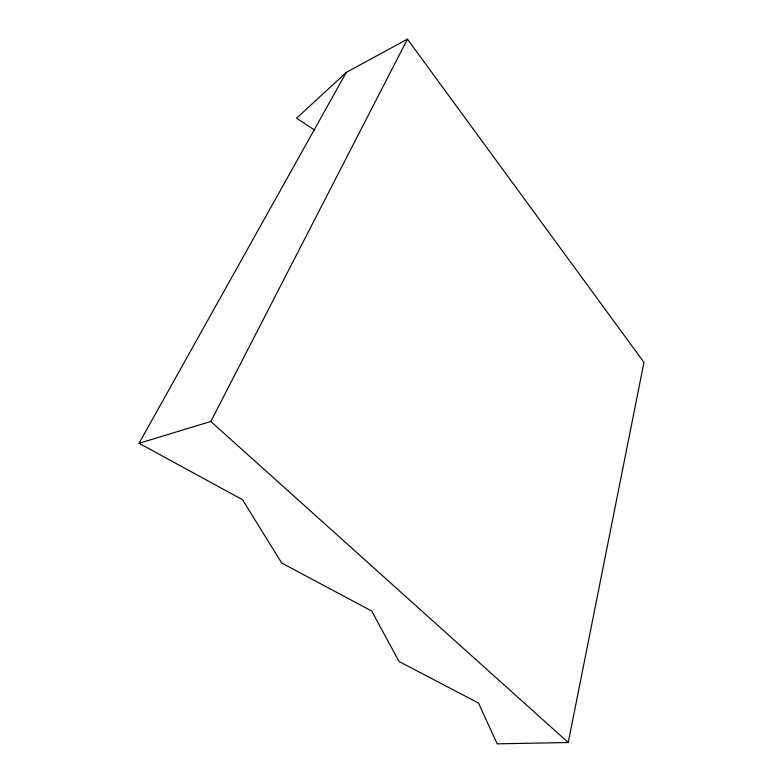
<?xml version="1.0" encoding="UTF-8"?>
<svg xmlns="http://www.w3.org/2000/svg" width="783" height="783" viewBox="0 0 783 783"><rect width="100%" height="100%" fill="white"/><g stroke="black" fill="none" stroke-linecap="round" stroke-linejoin="round"><path stroke-width="1.17" d="M346.311 72.379L139.041 443.286L242.495 499.701L281.723 563.036L371.729 611.053L399.027 661.478L478.511 703.065L497.176 743.85L568.233 742.519L643.959 362.382L407.444 39.15L346.311 72.379L296.591 118.184L314.746 130.184M139.041 443.286L210.833 421.469L407.444 39.15M210.833 421.469L568.233 742.519"/></g></svg>
